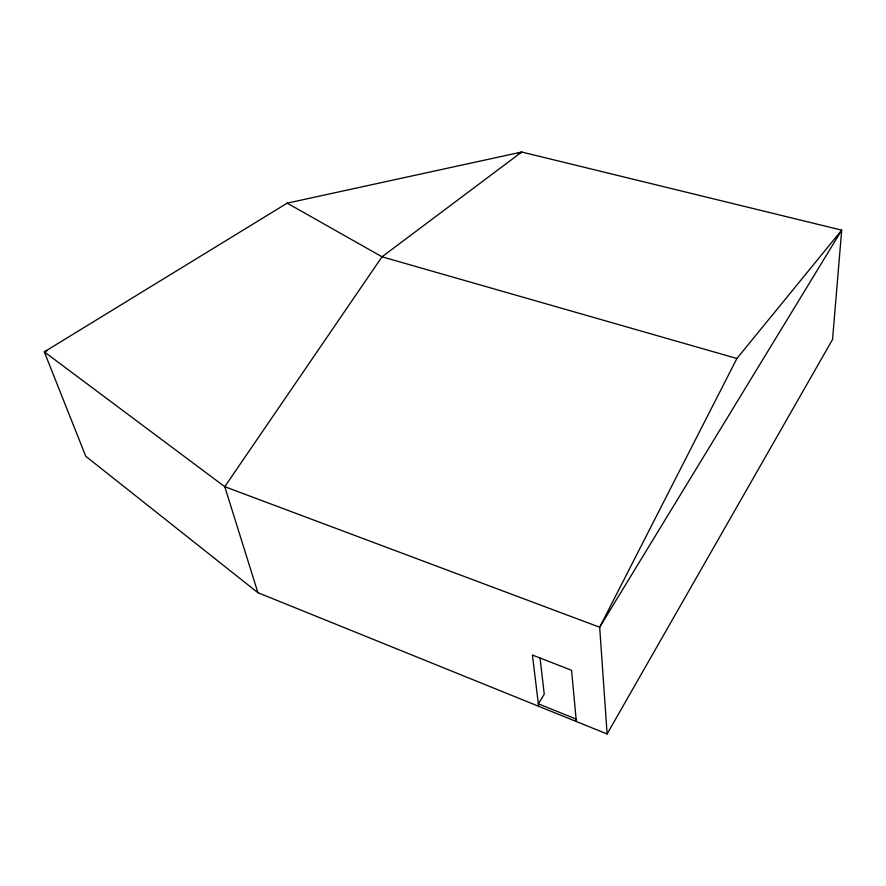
<?xml version="1.0" encoding="UTF-8"?>
<svg xmlns="http://www.w3.org/2000/svg" width="886" height="886" viewBox="0 0 886 886"><rect width="100%" height="100%" fill="white"/><g stroke="black" fill="none" stroke-linecap="round" stroke-linejoin="round"><path stroke-width="1.33" d="M46.847 350.801L44.3 351.864L224.767 486.691L599.678 627.233L841.7 230.138L736.897 358.498L599.678 627.233L607.109 733.973L257.904 592.69L85.754 456.268L44.3 351.864L287.186 203.149L521.732 152.027L841.7 230.138L832.552 339.46L607.109 733.973M517.9 153.632L521.732 152.027L382.021 256.796L224.767 486.691L257.904 592.69M736.897 358.498L382.021 256.796L287.186 203.149M576.11 719.067L538.345 703.805L544.248 694.236L539.995 657.567M538.644 706.275L532.42 655.02L571.57 670.303L576.343 721.525"/></g></svg>
